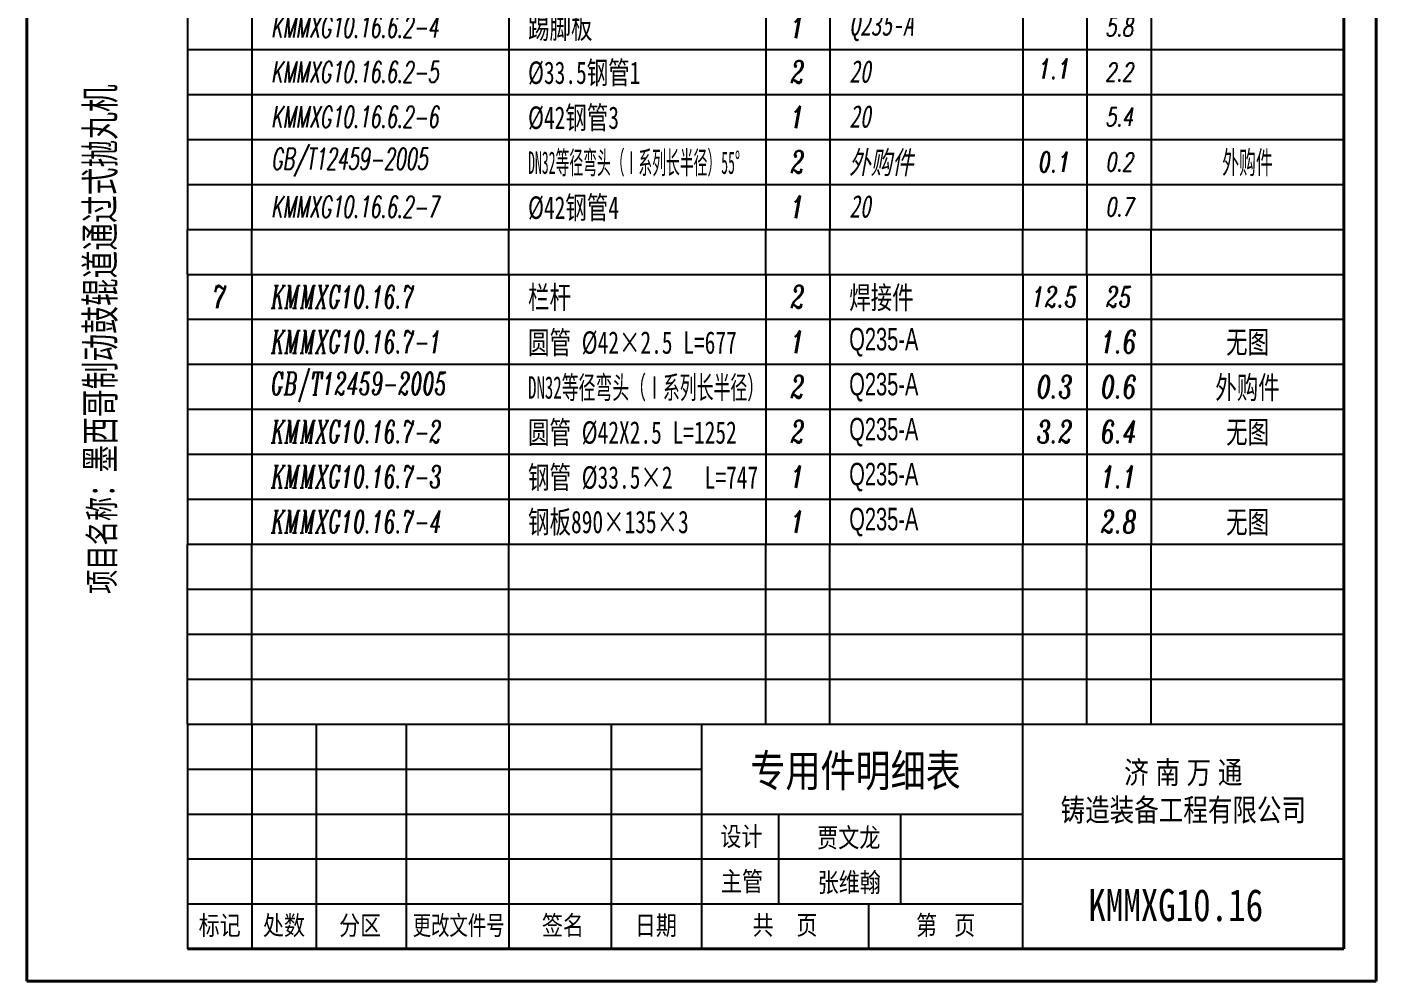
# Model space of a CAD drawing. Header units: millimetres. Extents: x 20942 to 27944, y 15544 to 18514.
# Drawn here: x 23468 to 25568, y 15544 to 17029 of the extents above; entities that cross this region are included whole.
import ezdxf
from ezdxf.enums import TextEntityAlignment as Align

# ---------------------------------------------------------------- set-up
doc = ezdxf.new("R2010")
doc.units = ezdxf.units.MM
doc.layers.add('$TD_AUDIT_GENERATED_(2C4)', color=7, linetype='Continuous', lineweight=40)
doc.layers.add('$TD_AUDIT_GENERATED_(2C5)', color=4, linetype='Continuous')
doc.layers.add('$TD_AUDIT_GENERATED_(2C6)', color=3, linetype='Continuous')
doc.styles.add('$TD_AUDIT_GENERATED_(2402E)', font='', dxfattribs={"width": 0.667})
doc.styles.add('$TD_AUDIT_GENERATED_(2C7)', font='italic.shx', dxfattribs={"width": 0.7})
doc.styles.add('$TD_AUDIT_GENERATED_(2C8)', font='', dxfattribs={"width": 0.7})
doc.styles.get("Standard").update_dxf_attribs({"font": '', "width": 0.8})
doc.styles.get('$TD_AUDIT_GENERATED_(2402E)').set_extended_font_data('M+5CCE5')
doc.styles.get('$TD_AUDIT_GENERATED_(2C8)').set_extended_font_data('SimSun')
doc.styles.get('Standard').set_extended_font_data('SimSun')

# ---------------------------------------------------------------- blocks, each defined once
blk = doc.blocks.new('$TD_AUDIT_GENERATED_(29EC1)')
at = {"layer": '$TD_AUDIT_GENERATED_(2C5)'}
for p, q in [((-180, 35), (-180, 0)), ((-180, 35), (0, 35)), ((-170, 35), (-170, 0)), ((-160, 35), (-160, 0)), ((-146, 35), (-146, 0)), ((-130, 35), (-130, 0)), ((-114, 0), (-114, 35)), ((-100, 35), (-100, 0)), ((-50, 0), (-50, 35)), ((-180, 28), (-100, 28)), ((-180, 21), (-50, 21)), ((-88, 21), (-88, 7)), ((-69, 21), (-69, 7)), ((-180, 14), (0, 14)), ((-50, 0), (-50, 9)), ((-180, 7), (-50, 7)), ((-74, 7), (-74, 0))]:
    blk.add_line(p, q, dxfattribs=at)
at = {"layer": '$TD_AUDIT_GENERATED_(2C5)', "attachment_point": 5}
for s, insert, char_height, width in [('{\\f\uffbfﾬￌﾣﾤ_GB2312|b0|i0|c134|p49;\\M+5BCC3 \\M+5C4CF \\M+5CDF2 \\M+5CDA8\\P\\M+5D6FD\\M+5D4EC\\M+5D7B0\\M+5B1B8\\M+5B9A4\\M+5B3CC\\M+5D3D0\\M+5CFDE\\M+5B9AB\\M+5CBBE}', (-25, 24.35), 3.5, 50), ('\\M+5C9E8\\M+5BCC6', (-93.79, 17.35), 3, 10), ('\\M+5D6F7\\M+5B9DC', (-93.7, 10.34), 3, 10), ('{\\f\uffbfﾬￌﾣﾤ_GB2312|b0|i0|c134|p49;\\M+5B1EA\\M+5BCC7}', (-175, 3.5), 3, 10), ('{\\f\uffbfﾬￌﾣﾤ_GB2312|b0|i0|c134|p49;\\M+5B4A6\\M+5CAFD}', (-165, 3.5), 3, 10), ('{\\f\uffbfﾬￌﾣﾤ_GB2312|b0|i0|c134|p49;\\M+5B7D6\\M+5C7F8}', (-153.14, 3.5), 3, 10), ('{\\f\uffbfﾬￌﾣﾤ_GB2312|b0|i0|c134|p49;\\M+5C7A9\\M+5C3FB}', (-121.57, 3.5), 3, 10), ('{\\f\uffbfﾬￌﾣﾤ_GB2312|b0|i0|c134|p49;\\M+5C8D5\\M+5C6DA}', (-107.1, 3.5), 3, 10), ('{\\f\uffbfﾬￌﾣﾤ_GB2312|b0|i0|c134|p49;\\M+5B9B2    \\M+5D2B3}', (-87, 3.54), 3, 26), ('{\\f\uffbfﾬￌﾣﾤ_GB2312|b0|i0|c134|p49;\\M+5B5DA   \\M+5D2B3}', (-62, 3.52), 3, 24)]:
    blk.add_mtext(s, dxfattribs=dict(at, insert=insert, char_height=char_height, width=width))
at = {"layer": '$TD_AUDIT_GENERATED_(2C5)', "insert": (-137.8, 3.5), "char_height": 3, "width": 17.8935, "attachment_point": 5, "style": '$TD_AUDIT_GENERATED_(2C7)'}
blk.add_mtext('\\M+5B8FC\\M+5B8C4\\M+5CEC4\\M+5BCFE\\M+5BAC5', dxfattribs=at)
at = {"layer": '$TD_AUDIT_GENERATED_(2C5)', "width": 0.8}
for tag, p in [('姓名', (-81.98, 15.82)), ('姓名', (-81.91, 8.86)), ('N', (-62.53, 1.68))]:
    blk.add_attdef(tag, p, '', height=3, dxfattribs=at)
for tag, height, p in [('S', 5, (-26.18, 4.31)), ('M', 3, (-86.59, 1.67))]:
    blk.add_attdef(tag, text='', height=height, dxfattribs=at).set_placement(p, align=Align.CENTER)
at = {"layer": '$TD_AUDIT_GENERATED_(2C6)', "insert": (-76.02, 27.45), "char_height": 5, "width": 39.6863, "attachment_point": 5}
blk.add_mtext('{\\C4;\\M+5D7A8\\M+5D3C3\\M+5BCFE\\M+5C3F7\\M+5CFB8\\M+5B1ED}', dxfattribs=at)
blk = doc.blocks.new('$TD_AUDIT_GENERATED_(8CD2)')
for p, q in [((0, 7), (180, 7)), ((0, 0), (0, 7)), ((10, 0), (10, 7)), ((50, 0), (50, 7)), ((90, 0), (90, 7)), ((100, 0), (100, 7)), ((130, 0), (130, 7)), ((140, 0), (140, 7)), ((150, 0), (150, 7)), ((180, 0), (180, 7)), ((0, 0), (180, 0))]:
    blk.add_line(p, q)
at = {"width": 0.7, "flags": 8}
for tag, style, p in [('1', '$TD_AUDIT_GENERATED_(2C7)', (5, 3.5)), ('4', '$TD_AUDIT_GENERATED_(2C7)', (95, 3.5)), ('6', '$TD_AUDIT_GENERATED_(2C7)', (135, 3.5)), ('7', '$TD_AUDIT_GENERATED_(2C7)', (145, 3.5)), ('8', '$TD_AUDIT_GENERATED_(2C8)', (165, 3.5))]:
    blk.add_attdef(tag, text='', height=3.5, dxfattribs=dict(at, style=style)).set_placement(p, align=Align.MIDDLE_CENTER)
at = {"color": 141, "flags": 8}
for tag, style, width, p in [('2', '$TD_AUDIT_GENERATED_(2C7)', 0.6, (13, 3.5)), ('3', '$TD_AUDIT_GENERATED_(2C8)', 0.7, (53, 3.5)), ('5', '$TD_AUDIT_GENERATED_(2C7)', 0.7, (103, 3.5))]:
    blk.add_attdef(tag, text='', height=3.5, dxfattribs=dict(at, style=style, width=width)).set_placement(p, align=Align.MIDDLE_LEFT)

msp = doc.modelspace()

# ---------------------------------------------------------------- linework, layer by layer
at = {"layer": '$TD_AUDIT_GENERATED_(2C4)'}
for p, q in [((23467.7, 18513.7), (23467.7, 15543.7)), ((25567.7, 18513.7), (25567.7, 15543.7)), ((25517.7, 18423.7), (25517.7, 15593.7)), ((25517.7, 15593.7), (23717.7, 15593.7)), ((25567.7, 15543.7), (23467.7, 15543.7))]:
    msp.add_line(p, q, dxfattribs=at)

# ---------------------------------------------------------------- block references
at = {"layer": '$TD_AUDIT_GENERATED_(2C5)'}
ref = msp.add_blockref('$TD_AUDIT_GENERATED_(8CD2)', (23717.7, 17063.7), dxfattribs=dict(at, xscale=-9.999999999999993, yscale=9.999999999999993, zscale=9.999999999999993, rotation=180))
ref.add_attrib('2', 'KMMXG10.16.6.2-4', dxfattribs={"layer": '0', "color": 141, "height": 33.096, "style": '$TD_AUDIT_GENERATED_(2C7)', "width": 0.6, "flags": 8}).set_placement((23847.7, 17028.7), align=Align.MIDDLE_LEFT)
ref.add_attrib('3', '踢脚板', dxfattribs={"layer": '0', "color": 141, "height": 35, "style": '$TD_AUDIT_GENERATED_(2C8)', "width": 0.7, "flags": 8}).set_placement((24247.7, 17028.2), align=Align.MIDDLE_LEFT)
ref.add_attrib('4', '1', dxfattribs={"layer": '0', "height": 35, "style": '$TD_AUDIT_GENERATED_(2C7)', "width": 0.7, "flags": 8}).set_placement((24667.7, 17028.7), align=Align.MIDDLE_CENTER)
ref.add_attrib('5', 'Q235-A', dxfattribs={"layer": '0', "color": 141, "height": 35, "style": '$TD_AUDIT_GENERATED_(2C8)', "oblique": 10, "width": 0.7, "flags": 8}).set_placement((24747.7, 17032.8), align=Align.MIDDLE_LEFT)
ref.add_attrib('7', '5.8', dxfattribs={"layer": '0', "height": 28.7, "style": '$TD_AUDIT_GENERATED_(2C7)', "width": 0.7, "flags": 8}).set_placement((25167.7, 17028.7), align=Align.MIDDLE_CENTER)
ref = msp.add_blockref('$TD_AUDIT_GENERATED_(8CD2)', (23717.7, 16993.7), dxfattribs=dict(at, xscale=-9.999999999999993, yscale=9.999999999999993, zscale=9.999999999999993, rotation=180))
ref.add_attrib('2', 'KMMXG10.16.6.2-5', dxfattribs={"layer": '0', "color": 141, "height": 33.096, "style": '$TD_AUDIT_GENERATED_(2C7)', "width": 0.6, "flags": 8}).set_placement((23847.7, 16958.7), align=Align.MIDDLE_LEFT)
ref.add_attrib('3', '%%c33.5钢管1', dxfattribs={"layer": '0', "color": 141, "height": 35, "style": '$TD_AUDIT_GENERATED_(2C8)', "width": 0.7, "flags": 8}).set_placement((24247.7, 16957.6), align=Align.MIDDLE_LEFT)
ref.add_attrib('4', '2', dxfattribs={"layer": '0', "height": 35, "style": '$TD_AUDIT_GENERATED_(2C7)', "width": 0.7, "flags": 8}).set_placement((24667.7, 16958.7), align=Align.MIDDLE_CENTER)
ref.add_attrib('5', '20', dxfattribs={"layer": '0', "color": 141, "height": 35, "style": '$TD_AUDIT_GENERATED_(2C8)', "oblique": 10, "width": 0.7, "flags": 8}).set_placement((24747.7, 16959.5), align=Align.MIDDLE_LEFT)
ref.add_attrib('6', '1.1', dxfattribs={"layer": '0', "height": 31.57, "style": '$TD_AUDIT_GENERATED_(2C7)', "width": 0.7, "flags": 8}).set_placement((25067.7, 16963.8), align=Align.MIDDLE_CENTER)
ref.add_attrib('7', '2.2', dxfattribs={"layer": '0', "height": 28.7, "style": '$TD_AUDIT_GENERATED_(2C7)', "width": 0.7, "flags": 8}).set_placement((25167.7, 16958.7), align=Align.MIDDLE_CENTER)
ref = msp.add_blockref('$TD_AUDIT_GENERATED_(8CD2)', (23717.7, 16923.7), dxfattribs=dict(at, xscale=-9.999999999999993, yscale=9.999999999999993, zscale=9.999999999999993, rotation=180))
ref.add_attrib('2', 'KMMXG10.16.6.2-6', dxfattribs={"layer": '0', "color": 141, "height": 33.096, "style": '$TD_AUDIT_GENERATED_(2C7)', "width": 0.6, "flags": 8}).set_placement((23847.7, 16888.7), align=Align.MIDDLE_LEFT)
ref.add_attrib('3', '%%c42钢管3', dxfattribs={"layer": '0', "color": 141, "height": 35, "style": '$TD_AUDIT_GENERATED_(2C8)', "width": 0.7, "flags": 8}).set_placement((24247.7, 16887.6), align=Align.MIDDLE_LEFT)
ref.add_attrib('4', '1', dxfattribs={"layer": '0', "height": 35, "style": '$TD_AUDIT_GENERATED_(2C7)', "width": 0.7, "flags": 8}).set_placement((24667.7, 16888.7), align=Align.MIDDLE_CENTER)
ref.add_attrib('5', '20', dxfattribs={"layer": '0', "color": 141, "height": 35, "style": '$TD_AUDIT_GENERATED_(2C8)', "oblique": 10, "width": 0.7, "flags": 8}).set_placement((24747.7, 16889.5), align=Align.MIDDLE_LEFT)
ref.add_attrib('7', '5.4', dxfattribs={"layer": '0', "height": 28.7, "style": '$TD_AUDIT_GENERATED_(2C7)', "width": 0.7, "flags": 8}).set_placement((25167.7, 16888.7), align=Align.MIDDLE_CENTER)
ref = msp.add_blockref('$TD_AUDIT_GENERATED_(8CD2)', (23717.7, 16853.7), dxfattribs=dict(at, xscale=-9.999999999999993, yscale=9.999999999999993, zscale=9.999999999999993, rotation=180))
ref.add_attrib('2', 'GB/T12459-2005', dxfattribs={"layer": '0', "color": 141, "height": 33.096, "style": '$TD_AUDIT_GENERATED_(2C7)', "width": 0.6, "flags": 8}).set_placement((23847.7, 16823.5), align=Align.MIDDLE_LEFT)
ref.add_attrib('3', 'DN32等径弯头（Ⅰ系列长半径）55°', dxfattribs={"layer": '0', "color": 141, "height": 35, "style": '$TD_AUDIT_GENERATED_(2C8)', "width": 0.45, "flags": 8}).set_placement((24247.7, 16817.6), align=Align.MIDDLE_LEFT)
ref.add_attrib('4', '2', dxfattribs={"layer": '0', "height": 35, "style": '$TD_AUDIT_GENERATED_(2C7)', "width": 0.7, "flags": 8}).set_placement((24667.7, 16818.7), align=Align.MIDDLE_CENTER)
ref.add_attrib('5', '外购件', dxfattribs={"layer": '0', "color": 141, "height": 35, "style": '$TD_AUDIT_GENERATED_(2C8)', "oblique": 10, "width": 0.7, "flags": 8}).set_placement((24747.7, 16817.8), align=Align.MIDDLE_LEFT)
ref.add_attrib('6', '0.1', dxfattribs={"layer": '0', "height": 31.57, "style": '$TD_AUDIT_GENERATED_(2C7)', "width": 0.7, "flags": 8}).set_placement((25067.7, 16818.7), align=Align.MIDDLE_CENTER)
ref.add_attrib('7', '0.2', dxfattribs={"layer": '0', "height": 28.7, "style": '$TD_AUDIT_GENERATED_(2C7)', "width": 0.7, "flags": 8}).set_placement((25167.7, 16818.7), align=Align.MIDDLE_CENTER)
ref.add_attrib('8', '外购件', dxfattribs={"layer": '0', "height": 35, "style": '$TD_AUDIT_GENERATED_(2C8)', "width": 0.55, "flags": 8}).set_placement((25367.7, 16817.8), align=Align.MIDDLE_CENTER)
ref = msp.add_blockref('$TD_AUDIT_GENERATED_(8CD2)', (23717.7, 16783.7), dxfattribs=dict(at, xscale=-9.999999999999993, yscale=9.999999999999993, zscale=9.999999999999993, rotation=180))
ref.add_attrib('2', 'KMMXG10.16.6.2-7', dxfattribs={"layer": '0', "color": 141, "height": 33.096, "style": '$TD_AUDIT_GENERATED_(2C7)', "width": 0.6, "flags": 8}).set_placement((23847.7, 16748.7), align=Align.MIDDLE_LEFT)
ref.add_attrib('3', '%%c42钢管4', dxfattribs={"layer": '0', "color": 141, "height": 35, "style": '$TD_AUDIT_GENERATED_(2C8)', "width": 0.7, "flags": 8}).set_placement((24247.7, 16747.6), align=Align.MIDDLE_LEFT)
ref.add_attrib('4', '1', dxfattribs={"layer": '0', "height": 35, "style": '$TD_AUDIT_GENERATED_(2C7)', "width": 0.7, "flags": 8}).set_placement((24667.7, 16748.7), align=Align.MIDDLE_CENTER)
ref.add_attrib('5', '20', dxfattribs={"layer": '0', "color": 141, "height": 35, "style": '$TD_AUDIT_GENERATED_(2C8)', "oblique": 10, "width": 0.7, "flags": 8}).set_placement((24747.7, 16749.5), align=Align.MIDDLE_LEFT)
ref.add_attrib('7', '0.7', dxfattribs={"layer": '0', "height": 28.7, "style": '$TD_AUDIT_GENERATED_(2C7)', "width": 0.7, "flags": 8}).set_placement((25167.7, 16748.7), align=Align.MIDDLE_CENTER)
at = {"layer": '$TD_AUDIT_GENERATED_(2C5)', "xscale": 10, "yscale": 10, "zscale": 10}
for p in [(23717.7, 16643.7), (23717.7, 16153.7), (23717.7, 16083.7), (23717.7, 16013.7), (23717.7, 15943.7)]:
    msp.add_blockref('$TD_AUDIT_GENERATED_(8CD2)', p, dxfattribs=at)
at = {"layer": '$TD_AUDIT_GENERATED_(2C5)'}
ref = msp.add_blockref('$TD_AUDIT_GENERATED_(8CD2)', (23717.7, 16643.7), dxfattribs=dict(at, xscale=-10.00000000000001, yscale=10.00000000000001, zscale=10.00000000000001, rotation=180))
ref.add_attrib('1', '7', dxfattribs={"layer": '0', "height": 35, "style": '$TD_AUDIT_GENERATED_(2C7)', "width": 0.7, "flags": 8}).set_placement((23767.7, 16608.7), align=Align.MIDDLE_CENTER)
ref.add_attrib('2', 'KMMXG10.16.7', dxfattribs={"layer": '0', "color": 141, "height": 35, "style": '$TD_AUDIT_GENERATED_(2C7)', "width": 0.6, "flags": 8}).set_placement((23847.7, 16608.7), align=Align.MIDDLE_LEFT)
ref.add_attrib('3', '栏杆', dxfattribs={"layer": '0', "color": 141, "height": 35, "style": '$TD_AUDIT_GENERATED_(2C8)', "width": 0.7, "flags": 8}).set_placement((24247.7, 16608), align=Align.MIDDLE_LEFT)
ref.add_attrib('4', '2', dxfattribs={"layer": '0', "height": 35, "style": '$TD_AUDIT_GENERATED_(2C7)', "width": 0.7, "flags": 8}).set_placement((24667.7, 16608.7), align=Align.MIDDLE_CENTER)
ref.add_attrib('5', '焊接件', dxfattribs={"layer": '0', "color": 141, "height": 35, "style": '$TD_AUDIT_GENERATED_(2C8)', "width": 0.7, "flags": 8}).set_placement((24747.7, 16607.6), align=Align.MIDDLE_LEFT)
ref.add_attrib('6', '12.5', dxfattribs={"layer": '0', "height": 32, "style": '$TD_AUDIT_GENERATED_(2C7)', "width": 0.7, "flags": 8}).set_placement((25067.7, 16608.7), align=Align.MIDDLE_CENTER)
ref.add_attrib('7', '25', dxfattribs={"layer": '0', "height": 32, "style": '$TD_AUDIT_GENERATED_(2C7)', "width": 0.7, "flags": 8}).set_placement((25167.7, 16608.7), align=Align.MIDDLE_CENTER)
ref = msp.add_blockref('$TD_AUDIT_GENERATED_(8CD2)', (23717.7, 16573.7), dxfattribs=dict(at, xscale=-10, yscale=10, zscale=10, rotation=180))
ref.add_attrib('2', 'KMMXG10.16.7-1', dxfattribs={"layer": '0', "color": 141, "height": 35, "style": '$TD_AUDIT_GENERATED_(2C7)', "width": 0.6, "flags": 8}).set_placement((23847.7, 16538.7), align=Align.MIDDLE_LEFT)
ref.add_attrib('3', '圆管 %%c42×2.5 L=677', dxfattribs={"layer": '0', "color": 141, "height": 35, "style": '$TD_AUDIT_GENERATED_(2C8)', "width": 0.7, "flags": 8}).set_placement((24247.7, 16537.6), align=Align.MIDDLE_LEFT)
ref.add_attrib('4', '1', dxfattribs={"layer": '0', "height": 35, "style": '$TD_AUDIT_GENERATED_(2C7)', "width": 0.7, "flags": 8}).set_placement((24667.7, 16538.7), align=Align.MIDDLE_CENTER)
ref.add_attrib('5', 'Q235-A', dxfattribs={"layer": '0', "color": 141, "height": 35, "style": '$TD_AUDIT_GENERATED_(2402E)', "width": 0.667, "flags": 8}).set_placement((24747.7, 16542.8), align=Align.MIDDLE_LEFT)
ref.add_attrib('7', '1.6', dxfattribs={"layer": '0', "height": 35, "style": '$TD_AUDIT_GENERATED_(2C7)', "width": 0.7, "flags": 8}).set_placement((25167.7, 16538.7), align=Align.MIDDLE_CENTER)
ref.add_attrib('8', '无图', dxfattribs={"layer": '0', "height": 35, "style": '$TD_AUDIT_GENERATED_(2C8)', "width": 0.7, "flags": 8}).set_placement((25367.7, 16538.2), align=Align.MIDDLE_CENTER)
ref = msp.add_blockref('$TD_AUDIT_GENERATED_(8CD2)', (23717.7, 16503.7), dxfattribs=dict(at, xscale=-10, yscale=10, zscale=10, rotation=180))
ref.add_attrib('2', 'GB/T12459-2005', dxfattribs={"layer": '0', "color": 141, "height": 35, "style": '$TD_AUDIT_GENERATED_(2C7)', "width": 0.6, "flags": 8}).set_placement((23847.7, 16473.7), align=Align.MIDDLE_LEFT)
ref.add_attrib('3', 'DN32等径弯头（Ⅰ系列长半径）', dxfattribs={"layer": '0', "color": 141, "height": 35, "style": '$TD_AUDIT_GENERATED_(2C8)', "width": 0.55, "flags": 8}).set_placement((24247.7, 16467.6), align=Align.MIDDLE_LEFT)
ref.add_attrib('4', '2', dxfattribs={"layer": '0', "height": 35, "style": '$TD_AUDIT_GENERATED_(2C7)', "width": 0.7, "flags": 8}).set_placement((24667.7, 16468.7), align=Align.MIDDLE_CENTER)
ref.add_attrib('5', 'Q235-A', dxfattribs={"layer": '0', "color": 141, "height": 35, "style": '$TD_AUDIT_GENERATED_(2402E)', "width": 0.667, "flags": 8}).set_placement((24747.7, 16472.8), align=Align.MIDDLE_LEFT)
ref.add_attrib('6', '0.3', dxfattribs={"layer": '0', "height": 35, "style": '$TD_AUDIT_GENERATED_(2C7)', "width": 0.7, "flags": 8}).set_placement((25067.7, 16468.7), align=Align.MIDDLE_CENTER)
ref.add_attrib('7', '0.6', dxfattribs={"layer": '0', "height": 35, "style": '$TD_AUDIT_GENERATED_(2C7)', "width": 0.7, "flags": 8}).set_placement((25167.7, 16468.7), align=Align.MIDDLE_CENTER)
ref.add_attrib('8', '外购件', dxfattribs={"layer": '0', "height": 35, "style": '$TD_AUDIT_GENERATED_(2C8)', "width": 0.7, "flags": 8}).set_placement((25367.7, 16467.6), align=Align.MIDDLE_CENTER)
ref = msp.add_blockref('$TD_AUDIT_GENERATED_(8CD2)', (23717.7, 16433.7), dxfattribs=dict(at, xscale=-10, yscale=10, zscale=10, rotation=180))
ref.add_attrib('2', 'KMMXG10.16.7-2', dxfattribs={"layer": '0', "color": 141, "height": 35, "style": '$TD_AUDIT_GENERATED_(2C7)', "width": 0.6, "flags": 8}).set_placement((23847.7, 16398.7), align=Align.MIDDLE_LEFT)
ref.add_attrib('3', '圆管 %%c42X2.5 L=1252', dxfattribs={"layer": '0', "color": 141, "height": 35, "style": '$TD_AUDIT_GENERATED_(2C8)', "width": 0.7, "flags": 8}).set_placement((24247.7, 16397.6), align=Align.MIDDLE_LEFT)
ref.add_attrib('4', '2', dxfattribs={"layer": '0', "height": 35, "style": '$TD_AUDIT_GENERATED_(2C7)', "width": 0.7, "flags": 8}).set_placement((24667.7, 16398.7), align=Align.MIDDLE_CENTER)
ref.add_attrib('5', 'Q235-A', dxfattribs={"layer": '0', "color": 141, "height": 35, "style": '$TD_AUDIT_GENERATED_(2402E)', "width": 0.667, "flags": 8}).set_placement((24747.7, 16402.8), align=Align.MIDDLE_LEFT)
ref.add_attrib('6', '3.2', dxfattribs={"layer": '0', "height": 35, "style": '$TD_AUDIT_GENERATED_(2C7)', "width": 0.7, "flags": 8}).set_placement((25067.7, 16398.7), align=Align.MIDDLE_CENTER)
ref.add_attrib('7', '6.4', dxfattribs={"layer": '0', "height": 35, "style": '$TD_AUDIT_GENERATED_(2C7)', "width": 0.7, "flags": 8}).set_placement((25167.7, 16398.7), align=Align.MIDDLE_CENTER)
ref.add_attrib('8', '无图', dxfattribs={"layer": '0', "height": 35, "style": '$TD_AUDIT_GENERATED_(2C8)', "width": 0.7, "flags": 8}).set_placement((25367.7, 16398.2), align=Align.MIDDLE_CENTER)
ref = msp.add_blockref('$TD_AUDIT_GENERATED_(8CD2)', (23717.7, 16363.7), dxfattribs=dict(at, xscale=-10, yscale=10, zscale=10, rotation=180))
ref.add_attrib('2', 'KMMXG10.16.7-3', dxfattribs={"layer": '0', "color": 141, "height": 35, "style": '$TD_AUDIT_GENERATED_(2C7)', "width": 0.6, "flags": 8}).set_placement((23847.7, 16328.7), align=Align.MIDDLE_LEFT)
ref.add_attrib('3', '钢管 %%c33.5×2   L=747', dxfattribs={"layer": '0', "color": 141, "height": 35, "style": '$TD_AUDIT_GENERATED_(2C8)', "width": 0.7, "flags": 8}).set_placement((24247.7, 16327.6), align=Align.MIDDLE_LEFT)
ref.add_attrib('4', '1', dxfattribs={"layer": '0', "height": 35, "style": '$TD_AUDIT_GENERATED_(2C7)', "width": 0.7, "flags": 8}).set_placement((24667.7, 16328.7), align=Align.MIDDLE_CENTER)
ref.add_attrib('5', 'Q235-A', dxfattribs={"layer": '0', "color": 141, "height": 35, "style": '$TD_AUDIT_GENERATED_(2402E)', "width": 0.667, "flags": 8}).set_placement((24747.7, 16332.8), align=Align.MIDDLE_LEFT)
ref.add_attrib('7', '1.1', dxfattribs={"layer": '0', "height": 35, "style": '$TD_AUDIT_GENERATED_(2C7)', "width": 0.7, "flags": 8}).set_placement((25167.7, 16328.7), align=Align.MIDDLE_CENTER)
ref = msp.add_blockref('$TD_AUDIT_GENERATED_(8CD2)', (23717.7, 16293.7), dxfattribs=dict(at, xscale=-10, yscale=10, zscale=10, rotation=180))
ref.add_attrib('2', 'KMMXG10.16.7-4', dxfattribs={"layer": '0', "color": 141, "height": 35, "style": '$TD_AUDIT_GENERATED_(2C7)', "width": 0.6, "flags": 8}).set_placement((23847.7, 16258.7), align=Align.MIDDLE_LEFT)
ref.add_attrib('3', '钢板890×135×3', dxfattribs={"layer": '0', "color": 141, "height": 35, "style": '$TD_AUDIT_GENERATED_(2C8)', "width": 0.7, "flags": 8}).set_placement((24247.7, 16258.3), align=Align.MIDDLE_LEFT)
ref.add_attrib('4', '1', dxfattribs={"layer": '0', "height": 35, "style": '$TD_AUDIT_GENERATED_(2C7)', "width": 0.7, "flags": 8}).set_placement((24667.7, 16258.7), align=Align.MIDDLE_CENTER)
ref.add_attrib('5', 'Q235-A', dxfattribs={"layer": '0', "color": 141, "height": 35, "style": '$TD_AUDIT_GENERATED_(2402E)', "width": 0.667, "flags": 8}).set_placement((24747.7, 16262.8), align=Align.MIDDLE_LEFT)
ref.add_attrib('7', '2.8', dxfattribs={"layer": '0', "height": 35, "style": '$TD_AUDIT_GENERATED_(2C7)', "width": 0.7, "flags": 8}).set_placement((25167.7, 16258.7), align=Align.MIDDLE_CENTER)
ref.add_attrib('8', '无图', dxfattribs={"layer": '0', "height": 35, "style": '$TD_AUDIT_GENERATED_(2C8)', "width": 0.7, "flags": 8}).set_placement((25367.7, 16258.2), align=Align.MIDDLE_CENTER)
ref = msp.add_blockref('$TD_AUDIT_GENERATED_(29EC1)', (25517.7, 15593.7), dxfattribs=dict(at, xscale=10, yscale=10, zscale=10))
ref.add_attrib('S', 'KMMXG10.16', dxfattribs={"height": 50, "width": 0.8}).set_placement((25255.9, 15636.9), align=Align.CENTER)
ref.add_attrib('主管', '张维翰', (24698.6, 15682.3), dxfattribs={"height": 30, "width": 0.8})
ref.add_attrib('设计', '贾文龙', (24697.9, 15751.9), dxfattribs={"height": 30, "width": 0.8})

# ---------------------------------------------------------------- texts
at = {"layer": '$TD_AUDIT_GENERATED_(2C6)', "insert": (23558.9, 16146.2), "char_height": 45.2053, "width": 987.414, "attachment_point": 1, "rotation": 90, "style": '$TD_AUDIT_GENERATED_(2C8)'}
msp.add_mtext('{\\H0.876x;\\M+5CFEE\\M+5C4BF\\M+5C3FB\\M+5B3C6\\M+5A3BA}\\M+5C4AB\\M+5CEF7\\M+5B8E7\\M+5D6C6\\M+5B6AF\\M+5B9C4\\M+5B9F5\\M+5B5C0\\M+5CDA8\\M+5B9FD\\M+5CABD\\M+5C5D7\\M+5CDE8\\M+5BBFA', dxfattribs=at)

doc.saveas('drawing.dxf')
